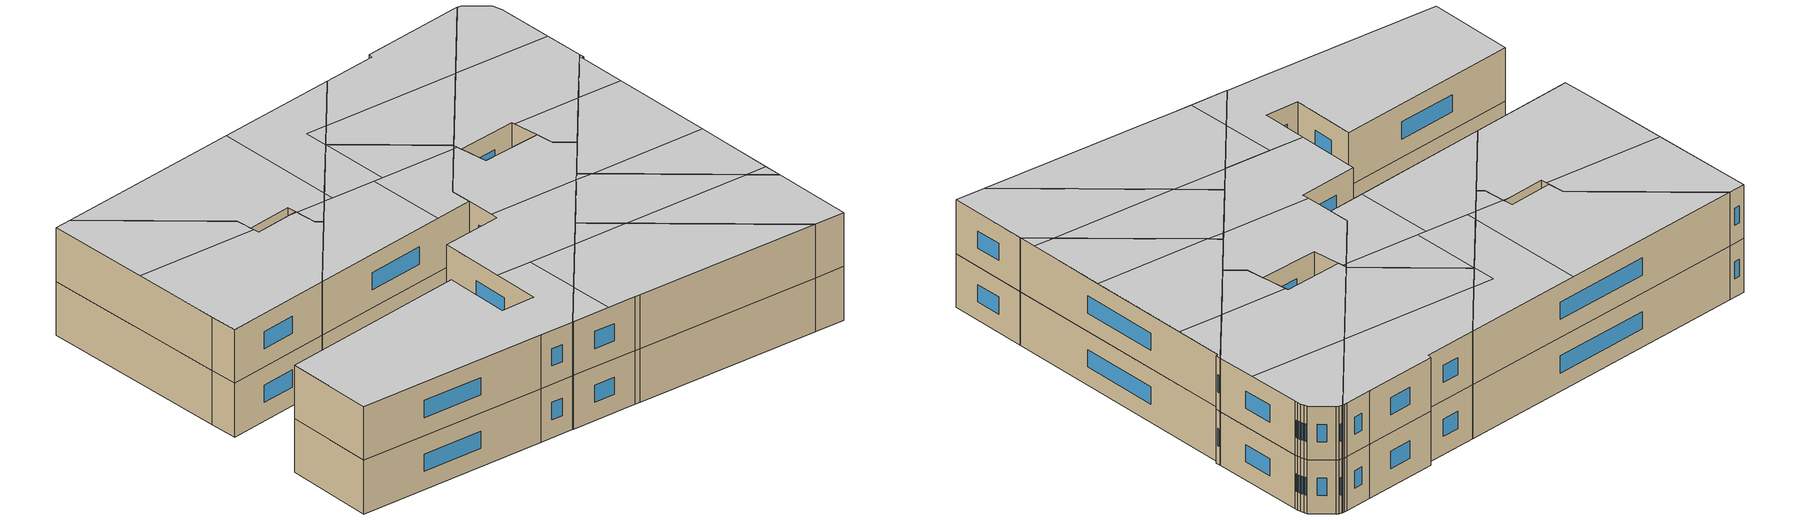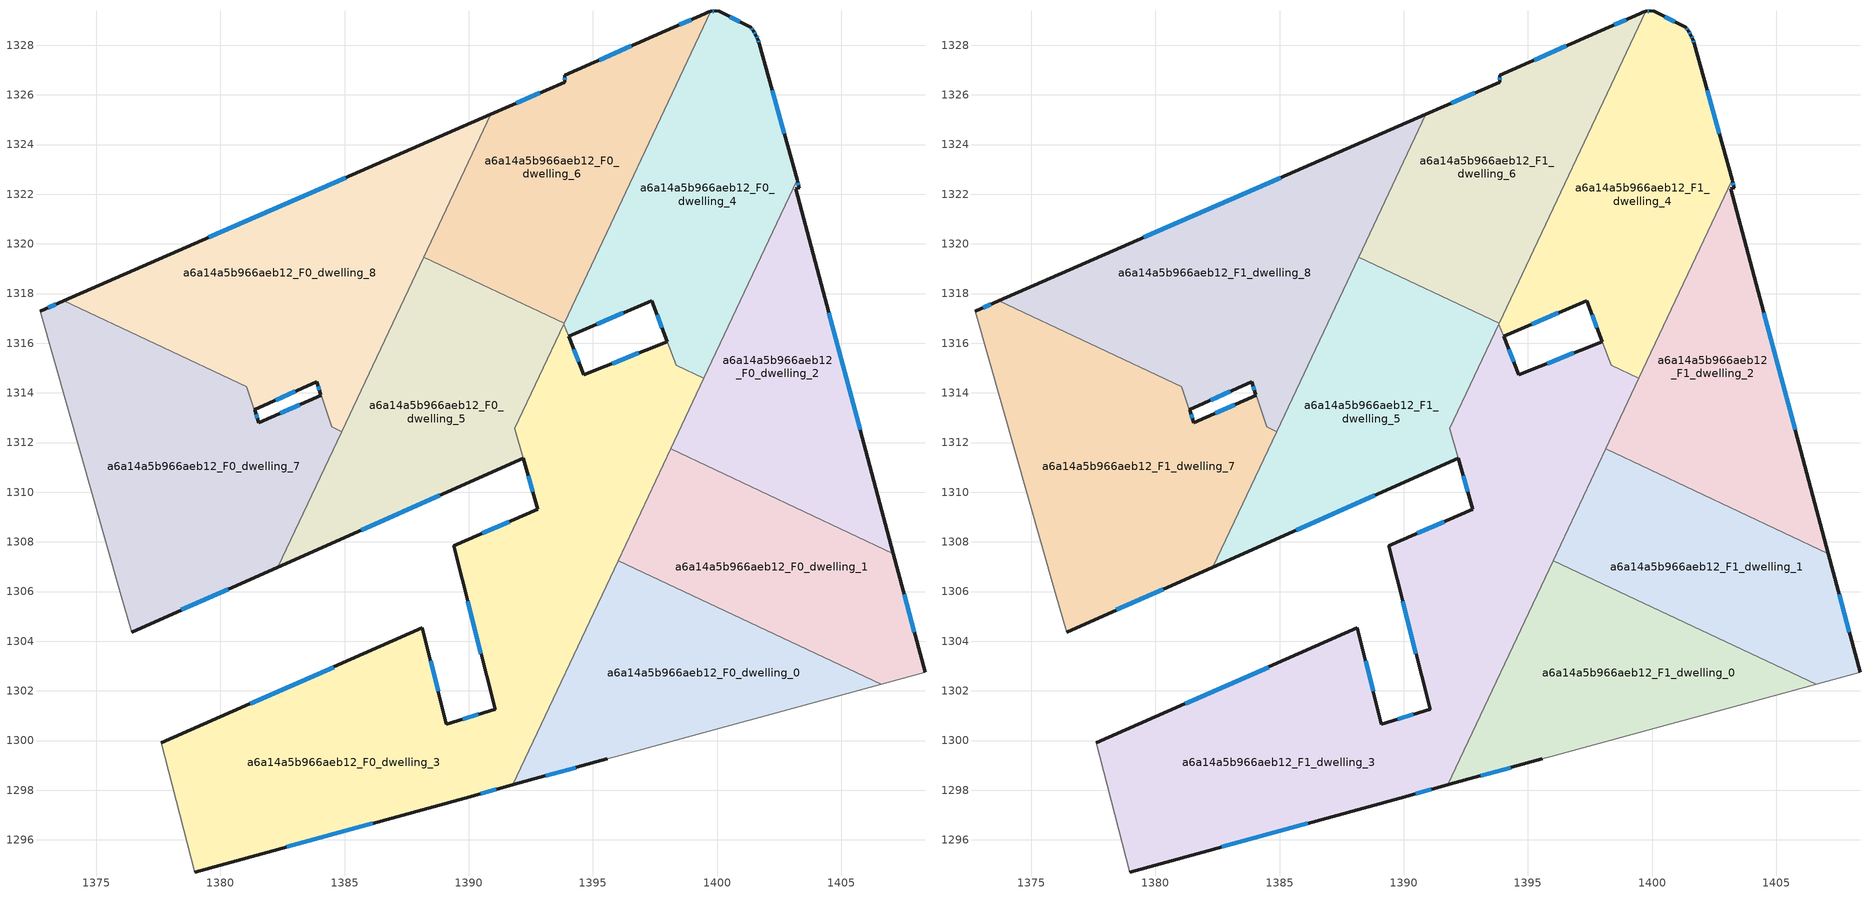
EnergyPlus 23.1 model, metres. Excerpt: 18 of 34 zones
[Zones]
a6a14a5b966aeb12_F0_dwelling_0
 floor ground (EU_floor_Construction): 1406.6,1302.26 1395.89,1299.35 1395.57,1299.26 1391.83,1298.24 1391.77,1298.22 1396.01,1307.24 z0
 wall outside (EU_wall_Construction): 1391.77,1298.22 1391.83,1298.24 1395.57,1299.26 z0:3
 wall to a6a14a5b966aeb12_F0_dwelling_1 (EU_wall_Construction): 1406.6,1302.26 1396.01,1307.24 z0:3
 wall adiabatic (EU_wall_Construction): 1395.57,1299.26 1395.89,1299.35 1406.6,1302.26 z0:3
 wall to a6a14a5b966aeb12_F0_dwelling_3 (EU_wall_Construction): 1396.01,1307.24 1391.77,1298.22 z0:3
 window (EU_Window_Construction): 1393.1,1298.59 1394.3,1298.92 z1.02:1.98
a6a14a5b966aeb12_F0_dwelling_1
 floor ground (EU_floor_Construction): 1407.09,1307.53 1408.37,1302.74 1406.6,1302.26 1396.01,1307.24 1398.12,1311.74 z0
 wall outside (EU_wall_Construction): 1408.37,1302.74 1407.09,1307.53 z0:3
 wall to a6a14a5b966aeb12_F0_dwelling_2 (EU_wall_Construction): 1407.09,1307.53 1398.12,1311.74 z0:3
 wall adiabatic (EU_wall_Construction): 1406.6,1302.26 1408.37,1302.74 z0:3
 wall to a6a14a5b966aeb12_F0_dwelling_3 (EU_wall_Construction): 1398.12,1311.74 1396.01,1307.24 z0:3
 window (EU_Window_Construction): 1407.94,1304.37 1407.53,1305.9 z1.02:1.98
a6a14a5b966aeb12_F0_dwelling_2
 floor ground (EU_floor_Construction): 1403.3,1322.26 1403.17,1322.22 1407.09,1307.53 1398.12,1311.74 1403.22,1322.58 z0
 wall outside (EU_wall_Construction): 1407.09,1307.53 1403.17,1322.22 1403.3,1322.26 1403.22,1322.58 z0:3
 wall to a6a14a5b966aeb12_F0_dwelling_4 (EU_wall_Construction): 1403.22,1322.58 1399.46,1314.59 z0:3
 wall to a6a14a5b966aeb12_F0_dwelling_3 (EU_wall_Construction): 1399.46,1314.59 1398.12,1311.74 z0:3
 window (EU_Window_Construction): 1403.27,1322.37 1403.25,1322.47 / 1405.76,1312.53 1404.5,1317.22 z1.02:1.98
a6a14a5b966aeb12_F0_dwelling_3
 floor ground (EU_floor_Construction): 1397.99,1316.06 1398.35,1315.11 1399.46,1314.59 1391.77,1298.22 1389.83,1297.68 1378.96,1294.71 1377.61,1299.91 1388.13,1304.53 1389.09,1300.66 1391.06,1301.26 1389.39,1307.85 1392.77,1309.32 1391.86,1312.57 1393.83,1316.77 1394.62,1314.72 z0
 wall outside (EU_wall_Construction): 1378.96,1294.71 1389.83,1297.68 1391.77,1298.22 / 1397.99,1316.06 1394.62,1314.72 1394.02,1316.28 / 1392.2,1311.36 1392.77,1309.32 1389.39,1307.85 1391.06,1301.26 1389.09,1300.66 1388.13,1304.53 1377.61,1299.91 z0:3
 wall to a6a14a5b966aeb12_F0_dwelling_4 (EU_wall_Construction): 1398.35,1315.11 1397.99,1316.06 / 1399.46,1314.59 1398.36,1315.11 / 1394.02,1316.29 1393.83,1316.77 z0:3
 wall adiabatic (EU_wall_Construction): 1377.61,1299.91 1378.96,1294.71 z0:3
 wall to a6a14a5b966aeb12_F0_dwelling_5 (EU_wall_Construction): 1393.83,1316.77 1391.86,1312.57 1392.2,1311.36 z0:3
 window (EU_Window_Construction): 1390.49,1297.87 1391.11,1298.04 / 1382.66,1295.72 1386.13,1296.67 / 1384.55,1302.96 1381.19,1301.48 / 1388.76,1301.98 1388.46,1303.22 / 1390.39,1301.06 1389.76,1300.87 / 1389.96,1305.61 1390.49,1303.51 / 1391.62,1308.82 1390.54,1308.35 / 1394.42,1315.26 1394.23,1315.75 / 1396.85,1315.61 1395.77,1315.18 / 1392.39,1310.67 1392.57,1310.01 z1.02:1.98
a6a14a5b966aeb12_F0_dwelling_4
 floor ground (EU_floor_Construction): 1401.56,1328.41 1401.64,1328.23 1401.7,1328.05 1403.22,1322.58 1399.46,1314.59 1398.36,1315.11 1397.37,1317.71 1394.02,1316.29 1393.83,1316.77 1399.75,1329.36 1399.76,1329.37 1399.93,1329.38 1400.08,1329.36 1401.35,1328.73 1401.46,1328.58 z0
 wall outside (EU_wall_Construction): 1394.02,1316.29 1397.37,1317.71 1397.99,1316.07 / 1403.22,1322.58 1401.7,1328.05 1401.64,1328.23 1401.56,1328.41 1401.46,1328.58 1401.35,1328.73 1400.08,1329.36 1399.93,1329.38 1399.76,1329.37 1399.75,1329.36 z0:3
 wall to a6a14a5b966aeb12_F0_dwelling_6 (EU_wall_Construction): 1399.75,1329.36 1393.85,1316.81 z0:3
 wall to a6a14a5b966aeb12_F0_dwelling_5 (EU_wall_Construction): 1393.85,1316.81 1393.83,1316.77 z0:3
 window (EU_Window_Construction): 1397.58,1317.15 1397.78,1316.63 / 1395.16,1316.77 1396.23,1317.23 / 1399.87,1329.38 1399.82,1329.37 / 1400.92,1328.95 1400.51,1329.15 / 1401.42,1328.63 1401.39,1328.68 / 1401.53,1328.47 1401.5,1328.52 / 1401.61,1328.29 1401.59,1328.35 / 1401.68,1328.12 1401.66,1328.17 / 1402.7,1324.44 1402.22,1326.19 z1.02:1.98
a6a14a5b966aeb12_F0_dwelling_5
 floor ground (EU_floor_Construction): 1393.85,1316.81 1391.85,1312.57 1392.19,1311.36 1382.32,1306.98 1388.19,1319.47 z0
 wall outside (EU_wall_Construction): 1382.32,1306.98 1392.19,1311.36 z0:3
 wall to a6a14a5b966aeb12_F0_dwelling_6 (EU_wall_Construction): 1393.85,1316.81 1388.19,1319.47 z0:3
 wall to a6a14a5b966aeb12_F0_dwelling_8 (EU_wall_Construction): 1388.19,1319.47 1384.88,1312.44 z0:3
 wall to a6a14a5b966aeb12_F0_dwelling_7 (EU_wall_Construction): 1384.88,1312.44 1382.32,1306.98 z0:3
 window (EU_Window_Construction): 1385.68,1308.47 1388.83,1309.87 z1.02:1.98
a6a14a5b966aeb12_F0_dwelling_6
 floor ground (EU_floor_Construction): 1399.75,1329.36 1393.85,1316.81 1388.19,1319.47 1390.89,1325.22 1393.86,1326.52 1393.86,1326.79 1397.94,1328.59 1399.49,1329.26 1399.63,1329.33 z0
 wall outside (EU_wall_Construction): 1399.75,1329.36 1399.63,1329.33 1399.49,1329.26 1397.94,1328.59 1393.86,1326.79 1393.86,1326.52 1390.89,1325.22 z0:3
 wall to a6a14a5b966aeb12_F0_dwelling_8 (EU_wall_Construction): 1390.89,1325.22 1388.19,1319.47 z0:3
 window (EU_Window_Construction): 1396.55,1327.98 1395.25,1327.41 / 1398.96,1329.03 1398.47,1328.82 / 1392.85,1326.08 1391.9,1325.66 / 1393.86,1326.7 1393.86,1326.61 z1.02:1.98
a6a14a5b966aeb12_F0_dwelling_7
 floor ground (EU_floor_Construction): 1384.05,1313.91 1384.48,1312.63 1384.88,1312.44 1382.32,1306.98 1376.43,1304.37 1375.96,1305.96 1372.73,1317.29 1373.68,1317.71 1381.06,1314.24 1381.55,1312.8 z0
 wall outside (EU_wall_Construction): 1376.43,1304.37 1382.32,1306.98 / 1373.68,1317.71 1372.73,1317.29 / 1384.05,1313.91 1381.55,1312.8 1381.37,1313.32 z0:3
 wall to a6a14a5b966aeb12_F0_dwelling_8 (EU_wall_Construction): 1381.37,1313.33 1381.06,1314.24 1373.68,1317.71 / 1384.88,1312.44 1384.48,1312.63 1384.05,1313.91 z0:3
 wall adiabatic (EU_wall_Construction): 1372.73,1317.29 1375.96,1305.96 1376.43,1304.37 z0:3
 window (EU_Window_Construction): 1378.43,1305.26 1380.31,1306.09 / 1373.36,1317.57 1373.06,1317.43 / 1381.49,1312.98 1381.43,1313.14 / 1383.2,1313.53 1382.4,1313.18 z1.02:1.98
a6a14a5b966aeb12_F0_dwelling_8
 floor ground (EU_floor_Construction): 1390.89,1325.22 1384.88,1312.44 1384.48,1312.63 1383.87,1314.45 1381.37,1313.33 1381.06,1314.24 1373.68,1317.71 z0
 wall outside (EU_wall_Construction): 1381.37,1313.33 1383.87,1314.45 1384.05,1313.92 / 1390.89,1325.22 1373.68,1317.71 z0:3
 window (EU_Window_Construction): 1383.93,1314.27 1383.99,1314.1 / 1382.22,1313.71 1383.02,1314.07 / 1385.04,1322.66 1379.54,1320.26 z1.02:1.98
a6a14a5b966aeb12_F1_dwelling_0
 floor to a6a14a5b966aeb12_F0_dwelling_0 (EU_floor_Construction): 1406.6,1302.26 1395.89,1299.35 1395.57,1299.26 1391.83,1298.24 1391.77,1298.22 1396.01,1307.24 z3
 wall outside (EU_wall_Construction): 1391.77,1298.22 1391.83,1298.24 1395.57,1299.26 z3:6
 wall to a6a14a5b966aeb12_F1_dwelling_1 (EU_wall_Construction): 1406.6,1302.26 1396.01,1307.24 z3:6
 wall adiabatic (EU_wall_Construction): 1395.57,1299.26 1395.89,1299.35 1406.6,1302.26 z3:6
 wall to a6a14a5b966aeb12_F1_dwelling_3 (EU_wall_Construction): 1396.01,1307.24 1391.77,1298.22 z3:6
 window (EU_Window_Construction): 1393.1,1298.59 1394.3,1298.92 z4.02:4.98
 ceiling to a6a14a5b966aeb12_F2_dwelling_1 (EU_floor_Construction): 1406.6,1302.26 1398.25,1306.19 1395.1,1305.32 1393.26,1301.39 1393.97,1298.82 1395.57,1299.26 1395.89,1299.35 z6
 ceiling to a6a14a5b966aeb12_F2_dwelling_0 (EU_floor_Construction): 1393.97,1298.82 1393.26,1301.39 1391.77,1298.22 1391.83,1298.24 z6
 ceiling to a6a14a5b966aeb12_F2_dwelling_2 (EU_floor_Construction): 1398.25,1306.19 1396.01,1307.24 1395.11,1305.32 z6
a6a14a5b966aeb12_F1_dwelling_1
 floor to a6a14a5b966aeb12_F0_dwelling_1 (EU_floor_Construction): 1407.09,1307.53 1408.37,1302.74 1406.6,1302.26 1396.01,1307.24 1398.12,1311.74 z3
 wall outside (EU_wall_Construction): 1408.37,1302.74 1407.09,1307.53 z3:6
 wall to a6a14a5b966aeb12_F1_dwelling_2 (EU_wall_Construction): 1407.09,1307.53 1398.12,1311.74 z3:6
 wall adiabatic (EU_wall_Construction): 1406.6,1302.26 1408.37,1302.74 z3:6
 wall to a6a14a5b966aeb12_F1_dwelling_3 (EU_wall_Construction): 1398.12,1311.74 1396.01,1307.24 z3:6
 window (EU_Window_Construction): 1407.94,1304.37 1407.53,1305.9 z4.02:4.98
 ceiling to a6a14a5b966aeb12_F2_dwelling_2 (EU_floor_Construction): 1405.62,1308.22 1398.81,1311.42 1397.85,1311.15 1396.01,1307.24 1398.25,1306.19 z6
 ceiling to a6a14a5b966aeb12_F2_dwelling_1 (EU_floor_Construction): 1408.37,1302.74 1407.09,1307.53 1405.62,1308.22 1398.25,1306.19 1406.6,1302.26 z6
 ceiling to a6a14a5b966aeb12_F2_dwelling_4 (EU_floor_Construction): 1398.81,1311.42 1398.12,1311.74 1397.85,1311.15 z6
a6a14a5b966aeb12_F1_dwelling_2
 floor to a6a14a5b966aeb12_F0_dwelling_2 (EU_floor_Construction): 1403.3,1322.26 1403.17,1322.22 1407.09,1307.53 1398.12,1311.74 1403.22,1322.58 z3
 wall outside (EU_wall_Construction): 1407.09,1307.53 1403.17,1322.22 1403.3,1322.26 1403.22,1322.58 z3:6
 wall to a6a14a5b966aeb12_F1_dwelling_4 (EU_wall_Construction): 1403.22,1322.58 1399.46,1314.59 z3:6
 wall to a6a14a5b966aeb12_F1_dwelling_3 (EU_wall_Construction): 1399.46,1314.59 1398.12,1311.74 z3:6
 window (EU_Window_Construction): 1403.27,1322.37 1403.25,1322.47 / 1405.76,1312.53 1404.5,1317.22 z4.02:4.98
 ceiling to a6a14a5b966aeb12_F2_dwelling_4 (EU_floor_Construction): 1405.56,1313.28 1403.94,1319.33 1401.36,1318.62 1398.12,1311.74 1398.81,1311.42 z6
 ceiling to a6a14a5b966aeb12_F2_dwelling_6 (EU_floor_Construction): 1403.94,1319.33 1403.17,1322.22 1403.3,1322.26 1403.22,1322.58 1401.36,1318.62 z6
 ceiling to a6a14a5b966aeb12_F2_dwelling_1 (EU_floor_Construction): 1407.09,1307.53 1406.82,1308.55 1405.62,1308.22 z6
 ceiling to a6a14a5b966aeb12_F2_dwelling_2 (EU_floor_Construction): 1406.82,1308.55 1405.56,1313.28 1398.81,1311.42 1405.62,1308.22 z6
a6a14a5b966aeb12_F1_dwelling_3
 floor to a6a14a5b966aeb12_F0_dwelling_3 (EU_floor_Construction): 1397.99,1316.06 1398.35,1315.11 1399.46,1314.59 1391.77,1298.22 1389.83,1297.68 1378.96,1294.71 1377.61,1299.91 1388.13,1304.53 1389.09,1300.66 1391.06,1301.26 1389.39,1307.85 1392.77,1309.32 1391.86,1312.57 1393.83,1316.77 1394.62,1314.72 z3
 wall outside (EU_wall_Construction): 1378.96,1294.71 1389.83,1297.68 1391.77,1298.22 / 1397.99,1316.06 1394.62,1314.72 1394.02,1316.28 / 1392.2,1311.36 1392.77,1309.32 1389.39,1307.85 1391.06,1301.26 1389.09,1300.66 1388.13,1304.53 1377.61,1299.91 z3:6
 wall to a6a14a5b966aeb12_F1_dwelling_4 (EU_wall_Construction): 1398.35,1315.11 1397.99,1316.06 / 1399.46,1314.59 1398.36,1315.11 / 1394.02,1316.29 1393.83,1316.77 z3:6
 wall adiabatic (EU_wall_Construction): 1377.61,1299.91 1378.96,1294.71 z3:6
 wall to a6a14a5b966aeb12_F1_dwelling_5 (EU_wall_Construction): 1393.83,1316.77 1391.86,1312.57 1392.2,1311.36 z3:6
 window (EU_Window_Construction): 1390.49,1297.87 1391.11,1298.04 / 1382.66,1295.72 1386.13,1296.67 / 1384.55,1302.96 1381.19,1301.48 / 1388.76,1301.98 1388.46,1303.22 / 1390.39,1301.06 1389.76,1300.87 / 1389.96,1305.61 1390.49,1303.51 / 1391.62,1308.82 1390.54,1308.35 / 1394.42,1315.26 1394.23,1315.75 / 1396.85,1315.61 1395.77,1315.18 / 1392.39,1310.67 1392.57,1310.01 z4.02:4.98
 ceiling to a6a14a5b966aeb12_F2_dwelling_0 (EU_floor_Construction): 1391.77,1298.22 1393.26,1301.39 1392.38,1304.57 1390.36,1304.01 1391.06,1301.26 1389.09,1300.66 1388.13,1304.53 1377.61,1299.91 1378.96,1294.71 1389.83,1297.68 z6
 ceiling to a6a14a5b966aeb12_F2_dwelling_1 (EU_floor_Construction): 1393.26,1301.39 1395.1,1305.32 1392.38,1304.57 z6
 ceiling to a6a14a5b966aeb12_F2_dwelling_2 (EU_floor_Construction): 1395.1,1305.32 1397.85,1311.15 1392.66,1309.72 1392.77,1309.32 1389.39,1307.85 1390.36,1304.01 z6
 ceiling to a6a14a5b966aeb12_F2_dwelling_4 (EU_floor_Construction): 1397.85,1311.15 1399.46,1314.59 1398.35,1315.11 1397.99,1316.06 1394.62,1314.72 1394.01,1316.31 1393.91,1316.56 1393.71,1316.51 1391.86,1312.57 1392.66,1309.72 z6
 ceiling to a6a14a5b966aeb12_F2_dwelling_6 (EU_floor_Construction): 1393.91,1316.56 1393.83,1316.77 1393.71,1316.51 z6
a6a14a5b966aeb12_F1_dwelling_4
 floor to a6a14a5b966aeb12_F0_dwelling_4 (EU_floor_Construction): 1401.56,1328.41 1401.64,1328.23 1401.7,1328.05 1403.22,1322.58 1399.46,1314.59 1398.35,1315.11 1397.37,1317.71 1394.02,1316.29 1393.83,1316.77 1399.75,1329.36 1399.76,1329.37 1399.93,1329.38 1400.08,1329.36 1401.35,1328.73 1401.46,1328.58 z3
 wall outside (EU_wall_Construction): 1394.02,1316.29 1397.37,1317.71 1397.99,1316.07 / 1403.22,1322.58 1401.7,1328.05 1401.64,1328.23 1401.56,1328.41 1401.46,1328.58 1401.35,1328.73 1400.08,1329.36 1399.93,1329.38 1399.76,1329.37 1399.75,1329.36 z3:6
 wall to a6a14a5b966aeb12_F1_dwelling_6 (EU_wall_Construction): 1399.75,1329.36 1393.85,1316.81 z3:6
 wall to a6a14a5b966aeb12_F1_dwelling_5 (EU_wall_Construction): 1393.85,1316.81 1393.83,1316.77 z3:6
 window (EU_Window_Construction): 1397.58,1317.15 1397.78,1316.63 / 1395.16,1316.77 1396.23,1317.23 / 1399.87,1329.38 1399.82,1329.37 / 1400.92,1328.95 1400.51,1329.15 / 1401.42,1328.63 1401.39,1328.68 / 1401.53,1328.47 1401.5,1328.52 / 1401.61,1328.29 1401.59,1328.35 / 1401.68,1328.12 1401.66,1328.17 / 1402.7,1324.44 1402.22,1326.19 z4.02:4.98
 ceiling to a6a14a5b966aeb12_F2_dwelling_6 (EU_floor_Construction): 1401.36,1318.62 1403.22,1322.58 1402.57,1324.91 1396.92,1323.35 1393.83,1316.77 1394.02,1316.29 1397.37,1317.71 1397.43,1317.54 z6
 ceiling to a6a14a5b966aeb12_F2_dwelling_7 (EU_floor_Construction): 1402.57,1324.91 1401.7,1328.05 1401.64,1328.23 1401.56,1328.41 1401.46,1328.58 1401.35,1328.73 1400.08,1329.36 1399.93,1329.38 1399.76,1329.37 1399.75,1329.36 1396.92,1323.35 z6
 ceiling to a6a14a5b966aeb12_F2_dwelling_4 (EU_floor_Construction): 1399.46,1314.59 1401.36,1318.62 1397.43,1317.54 1398.35,1315.11 z6
a6a14a5b966aeb12_F1_dwelling_5
 floor to a6a14a5b966aeb12_F0_dwelling_5 (EU_floor_Construction): 1393.85,1316.81 1391.85,1312.57 1392.19,1311.36 1382.32,1306.98 1388.19,1319.47 z3
 wall outside (EU_wall_Construction): 1382.32,1306.98 1392.19,1311.36 z3:6
 wall to a6a14a5b966aeb12_F1_dwelling_6 (EU_wall_Construction): 1393.85,1316.81 1388.19,1319.47 z3:6
 wall to a6a14a5b966aeb12_F1_dwelling_8 (EU_wall_Construction): 1388.19,1319.47 1384.88,1312.44 z3:6
 wall to a6a14a5b966aeb12_F1_dwelling_7 (EU_wall_Construction): 1384.88,1312.44 1382.32,1306.98 z3:6
 window (EU_Window_Construction): 1385.68,1308.47 1388.83,1309.87 z4.02:4.98
 ceiling to a6a14a5b966aeb12_F2_dwelling_7 (EU_floor_Construction): 1389.32,1315.3 1388.17,1319.44 1386.11,1315.04 1386.27,1314.46 z6
 ceiling to a6a14a5b966aeb12_F2_dwelling_3 (EU_floor_Construction): 1390.09,1310.43 1388.79,1315.15 1385.76,1314.32 1382.32,1306.98 z6
 ceiling to a6a14a5b966aeb12_F2_dwelling_5 (EU_floor_Construction): 1386.27,1314.46 1386.11,1315.04 1385.76,1314.32 z6
 ceiling to a6a14a5b966aeb12_F2_dwelling_6 (EU_floor_Construction): 1393.71,1316.51 1393.83,1316.77 1393.85,1316.81 1388.19,1319.47 1388.17,1319.44 1389.32,1315.3 z6
 ceiling to a6a14a5b966aeb12_F2_dwelling_4 (EU_floor_Construction): 1392.19,1311.36 1391.86,1312.57 1393.71,1316.51 1388.79,1315.15 1390.09,1310.43 z6
a6a14a5b966aeb12_F1_dwelling_6
 floor to a6a14a5b966aeb12_F0_dwelling_6 (EU_floor_Construction): 1399.75,1329.36 1393.85,1316.81 1388.19,1319.47 1390.89,1325.22 1393.86,1326.52 1393.86,1326.79 1397.94,1328.59 1399.49,1329.26 1399.63,1329.33 z3
 wall outside (EU_wall_Construction): 1399.75,1329.36 1399.63,1329.33 1399.49,1329.26 1397.94,1328.59 1393.86,1326.79 1393.86,1326.52 1390.89,1325.22 z3:6
 wall to a6a14a5b966aeb12_F1_dwelling_8 (EU_wall_Construction): 1390.89,1325.22 1388.19,1319.47 z3:6
 window (EU_Window_Construction): 1396.55,1327.98 1395.25,1327.41 / 1398.96,1329.03 1398.47,1328.82 / 1392.85,1326.08 1391.9,1325.66 / 1393.86,1326.7 1393.86,1326.61 z4.02:4.98
 ceiling to a6a14a5b966aeb12_F2_dwelling_7 (EU_floor_Construction): 1396.92,1323.35 1399.75,1329.36 1399.63,1329.33 1399.49,1329.26 1397.94,1328.59 1393.86,1326.79 1393.86,1326.52 1390.89,1325.22 1388.98,1321.16 z6
 ceiling to a6a14a5b966aeb12_F2_dwelling_6 (EU_floor_Construction): 1393.85,1316.81 1396.92,1323.35 1388.98,1321.16 1388.19,1319.47 z6
a6a14a5b966aeb12_F1_dwelling_7
 floor to a6a14a5b966aeb12_F0_dwelling_7 (EU_floor_Construction): 1384.05,1313.91 1384.48,1312.63 1384.88,1312.44 1382.32,1306.98 1376.43,1304.37 1375.96,1305.96 1372.73,1317.29 1373.68,1317.71 1381.06,1314.24 1381.55,1312.8 z3
 wall outside (EU_wall_Construction): 1376.43,1304.37 1382.32,1306.98 / 1373.68,1317.71 1372.73,1317.29 / 1384.05,1313.91 1381.55,1312.8 1381.37,1313.32 z3:6
 wall to a6a14a5b966aeb12_F1_dwelling_8 (EU_wall_Construction): 1381.37,1313.33 1381.06,1314.24 1373.68,1317.71 / 1384.88,1312.44 1384.48,1312.63 1384.05,1313.91 z3:6
 wall adiabatic (EU_wall_Construction): 1372.73,1317.29 1375.96,1305.96 1376.43,1304.37 z3:6
 window (EU_Window_Construction): 1378.43,1305.26 1380.31,1306.09 / 1373.36,1317.57 1373.06,1317.43 / 1381.49,1312.98 1381.43,1313.14 / 1383.2,1313.53 1382.4,1313.18 z4.02:4.98
 ceiling to a6a14a5b966aeb12_F2_dwelling_3 (EU_floor_Construction): 1382.32,1306.98 1384.88,1312.44 1384.48,1312.63 1384.07,1313.85 1383.64,1313.73 1381.55,1312.8 1381.44,1313.12 1374.47,1311.2 1375.96,1305.96 1376.43,1304.37 z6
 ceiling to a6a14a5b966aeb12_F2_dwelling_5 (EU_floor_Construction): 1384.07,1313.85 1384.05,1313.91 1383.64,1313.73 z6; 1381.44,1313.12 1381.06,1314.24 1373.68,1317.71 1372.73,1317.29 1374.47,1311.2 z6
a6a14a5b966aeb12_F1_dwelling_8
 floor to a6a14a5b966aeb12_F0_dwelling_8 (EU_floor_Construction): 1390.89,1325.22 1384.88,1312.44 1384.48,1312.63 1383.87,1314.45 1381.37,1313.33 1381.06,1314.24 1373.68,1317.71 z3
 wall outside (EU_wall_Construction): 1381.37,1313.33 1383.87,1314.45 1384.05,1313.92 / 1390.89,1325.22 1373.68,1317.71 z3:6
 window (EU_Window_Construction): 1383.93,1314.27 1383.99,1314.1 / 1382.22,1313.71 1383.02,1314.07 / 1385.04,1322.66 1379.54,1320.26 z4.02:4.98
 ceiling to a6a14a5b966aeb12_F2_dwelling_5 (EU_floor_Construction): 1385.76,1314.32 1386.11,1315.04 1384.11,1322.26 1373.68,1317.71 1381.06,1314.24 1381.37,1313.33 1383.87,1314.45 1384.07,1313.85 z6
 ceiling to a6a14a5b966aeb12_F2_dwelling_6 (EU_floor_Construction): 1388.17,1319.44 1388.98,1321.16 1387.79,1320.83 z6
 ceiling to a6a14a5b966aeb12_F2_dwelling_3 (EU_floor_Construction): 1384.88,1312.44 1385.76,1314.32 1384.07,1313.85 1384.48,1312.63 z6
 ceiling to a6a14a5b966aeb12_F2_dwelling_7 (EU_floor_Construction): 1386.11,1315.04 1388.17,1319.44 1387.79,1320.83 1388.98,1321.16 1390.89,1325.22 1384.11,1322.26 z6
[Building]
EU S2 Campaign: North Axis=0; Terrain=City; Solar Distribution=FullExterior
[Site:Location]
Vienna: Latitude=48; Longitude=16.5; Time Zone=1; Elevation=183
[SizingPeriod:WeatherFileDays]
AnnualSizingPeriod: Begin Month=1; Begin Day of Month=1; End Month=12; End Day of Month=31; Day of Week for Start Day=Monday; Use Weather File Daylight Saving Period=No; Use Weather File Rain and Snow Indicators=No
[MATERIAL]
EU_InternalMass_Material: Roughness=MediumRough; Thickness=0.1; Conductivity=1; Density=1800; Specific Heat=900; Thermal Absorptance=0.9; Solar Absorptance=0.7; Visible Absorptance=0.7
[MATERIAL:NOMASS] Roughness=MediumRough; Thermal Absorptance=0.9; Solar Absorptance=0.7; Visible Absorptance=0.7
Name | Thermal Resistance
EU_wall_NoMass | 0.942466
EU_floor_NoMass | 0.66527
[WINDOWMATERIAL:SIMPLEGLAZINGSYSTEM]
EU_Window_SimpleGlazing: UFactor=2.03367; Solar Heat Gain Coefficient=0.65; Visible Transmittance=0.65
[CONSTRUCTION]
EU_wall_Construction: EU_wall_NoMass
EU_floor_Construction: EU_floor_NoMass
EU_Window_Construction: EU_Window_SimpleGlazing
EU_InternalMass_Construction: EU_InternalMass_Material
[ZONE] Type=1; Multiplier=1; Ceiling Height=autocalculate; Floor Area=autocalculate; Part of Total Floor Area=Yes
Name | Volume
a6a14a5b966aeb12_F0_dwelling_0; a6a14a5b966aeb12_F1_dwelling_0 | 174.872
a6a14a5b966aeb12_F0_dwelling_1; a6a14a5b966aeb12_F1_dwelling_1 | 174.866
a6a14a5b966aeb12_F0_dwelling_2; a6a14a5b966aeb12_F1_dwelling_2 | 174.873
a6a14a5b966aeb12_F0_dwelling_3 | 462.724
a6a14a5b966aeb12_F1_dwelling_3 | 462.735
a6a14a5b966aeb12_F0_dwelling_4 | 207.103
a6a14a5b966aeb12_F1_dwelling_4 | 207.119
a6a14a5b966aeb12_F0_dwelling_5; a6a14a5b966aeb12_F1_dwelling_5 | 193.557
a6a14a5b966aeb12_F0_dwelling_6; a6a14a5b966aeb12_F1_dwelling_6 | 191.22
a6a14a5b966aeb12_F0_dwelling_7 | 260.837
a6a14a5b966aeb12_F1_dwelling_7 | 260.85
a6a14a5b966aeb12_F0_dwelling_8 | 258.262
a6a14a5b966aeb12_F1_dwelling_8 | 258.275
[INTERNALMASS] Construction=EU_InternalMass_Construction
Name | Zone or ZoneList | Surface Area
a6a14a5b966aeb12_F0_dwelling_0_EU_InternalMass | a6a14a5b966aeb12_F0_dwelling_0 | 58.2912
a6a14a5b966aeb12_F0_dwelling_1_EU_InternalMass | a6a14a5b966aeb12_F0_dwelling_1 | 58.2886
a6a14a5b966aeb12_F0_dwelling_2_EU_InternalMass | a6a14a5b966aeb12_F0_dwelling_2 | 58.296
a6a14a5b966aeb12_F0_dwelling_3_EU_InternalMass | a6a14a5b966aeb12_F0_dwelling_3 | 154.25
a6a14a5b966aeb12_F0_dwelling_4_EU_InternalMass | a6a14a5b966aeb12_F0_dwelling_4 | 69.0417
a6a14a5b966aeb12_F0_dwelling_5_EU_InternalMass | a6a14a5b966aeb12_F0_dwelling_5 | 64.5182
a6a14a5b966aeb12_F0_dwelling_6_EU_InternalMass | a6a14a5b966aeb12_F0_dwelling_6 | 63.7402
a6a14a5b966aeb12_F0_dwelling_7_EU_InternalMass | a6a14a5b966aeb12_F0_dwelling_7 | 86.9496
a6a14a5b966aeb12_F0_dwelling_8_EU_InternalMass | a6a14a5b966aeb12_F0_dwelling_8 | 86.0909
a6a14a5b966aeb12_F1_dwelling_0_EU_InternalMass | a6a14a5b966aeb12_F1_dwelling_0 | 58.2912
a6a14a5b966aeb12_F1_dwelling_1_EU_InternalMass | a6a14a5b966aeb12_F1_dwelling_1 | 58.2886
a6a14a5b966aeb12_F1_dwelling_2_EU_InternalMass | a6a14a5b966aeb12_F1_dwelling_2 | 58.296
a6a14a5b966aeb12_F1_dwelling_3_EU_InternalMass | a6a14a5b966aeb12_F1_dwelling_3 | 154.25
a6a14a5b966aeb12_F1_dwelling_4_EU_InternalMass | a6a14a5b966aeb12_F1_dwelling_4 | 69.0417
a6a14a5b966aeb12_F1_dwelling_5_EU_InternalMass | a6a14a5b966aeb12_F1_dwelling_5 | 64.5182
a6a14a5b966aeb12_F1_dwelling_6_EU_InternalMass | a6a14a5b966aeb12_F1_dwelling_6 | 63.7402
a6a14a5b966aeb12_F1_dwelling_7_EU_InternalMass | a6a14a5b966aeb12_F1_dwelling_7 | 86.9496
a6a14a5b966aeb12_F1_dwelling_8_EU_InternalMass | a6a14a5b966aeb12_F1_dwelling_8 | 86.0909
[OTHEREQUIPMENT] Fuel Type=Electricity; Design Level Calculation Method=Watts/Area; Power per Zone Floor Area=1; Fraction Latent=0; Fraction Radiant=0; Fraction Lost=0; Carbon Dioxide Generation Rate=0; EndUse Subcategory=EU_Step8_InternalGains
Name | Zone or ZoneList or Space or SpaceList | Schedule
EU_Step8_InternalGain_a6a14a5b966aeb12_F0_dwelling_0_f000 | a6a14a5b966aeb12_F0_dwelling_0 | EU_Step8_GainSchedule_a6a14a5b966aeb12_F0_dwelling_0_f000
EU_Step8_InternalGain_a6a14a5b966aeb12_F0_dwelling_1_f000 | a6a14a5b966aeb12_F0_dwelling_1 | EU_Step8_GainSchedule_a6a14a5b966aeb12_F0_dwelling_1_f000
EU_Step8_InternalGain_a6a14a5b966aeb12_F0_dwelling_2_f000 | a6a14a5b966aeb12_F0_dwelling_2 | EU_Step8_GainSchedule_a6a14a5b966aeb12_F0_dwelling_2_f000
EU_Step8_InternalGain_a6a14a5b966aeb12_F0_dwelling_3_f000 | a6a14a5b966aeb12_F0_dwelling_3 | EU_Step8_GainSchedule_a6a14a5b966aeb12_F0_dwelling_3_f000
EU_Step8_InternalGain_a6a14a5b966aeb12_F0_dwelling_4_f000 | a6a14a5b966aeb12_F0_dwelling_4 | EU_Step8_GainSchedule_a6a14a5b966aeb12_F0_dwelling_4_f000
EU_Step8_InternalGain_a6a14a5b966aeb12_F0_dwelling_5_f000 | a6a14a5b966aeb12_F0_dwelling_5 | EU_Step8_GainSchedule_a6a14a5b966aeb12_F0_dwelling_5_f000
EU_Step8_InternalGain_a6a14a5b966aeb12_F0_dwelling_6_f000 | a6a14a5b966aeb12_F0_dwelling_6 | EU_Step8_GainSchedule_a6a14a5b966aeb12_F0_dwelling_6_f000
EU_Step8_InternalGain_a6a14a5b966aeb12_F0_dwelling_7_f000 | a6a14a5b966aeb12_F0_dwelling_7 | EU_Step8_GainSchedule_a6a14a5b966aeb12_F0_dwelling_7_f000
EU_Step8_InternalGain_a6a14a5b966aeb12_F0_dwelling_8_f000 | a6a14a5b966aeb12_F0_dwelling_8 | EU_Step8_GainSchedule_a6a14a5b966aeb12_F0_dwelling_8_f000
EU_Step8_InternalGain_a6a14a5b966aeb12_F1_dwelling_0_f000 | a6a14a5b966aeb12_F1_dwelling_0 | EU_Step8_GainSchedule_a6a14a5b966aeb12_F1_dwelling_0_f000
EU_Step8_InternalGain_a6a14a5b966aeb12_F1_dwelling_1_f000 | a6a14a5b966aeb12_F1_dwelling_1 | EU_Step8_GainSchedule_a6a14a5b966aeb12_F1_dwelling_1_f000
EU_Step8_InternalGain_a6a14a5b966aeb12_F1_dwelling_2_f000 | a6a14a5b966aeb12_F1_dwelling_2 | EU_Step8_GainSchedule_a6a14a5b966aeb12_F1_dwelling_2_f000
EU_Step8_InternalGain_a6a14a5b966aeb12_F1_dwelling_3_f000 | a6a14a5b966aeb12_F1_dwelling_3 | EU_Step8_GainSchedule_a6a14a5b966aeb12_F1_dwelling_3_f000
EU_Step8_InternalGain_a6a14a5b966aeb12_F1_dwelling_4_f000 | a6a14a5b966aeb12_F1_dwelling_4 | EU_Step8_GainSchedule_a6a14a5b966aeb12_F1_dwelling_4_f000
EU_Step8_InternalGain_a6a14a5b966aeb12_F1_dwelling_5_f000 | a6a14a5b966aeb12_F1_dwelling_5 | EU_Step8_GainSchedule_a6a14a5b966aeb12_F1_dwelling_5_f000
EU_Step8_InternalGain_a6a14a5b966aeb12_F1_dwelling_6_f000 | a6a14a5b966aeb12_F1_dwelling_6 | EU_Step8_GainSchedule_a6a14a5b966aeb12_F1_dwelling_6_f000
EU_Step8_InternalGain_a6a14a5b966aeb12_F1_dwelling_7_f000 | a6a14a5b966aeb12_F1_dwelling_7 | EU_Step8_GainSchedule_a6a14a5b966aeb12_F1_dwelling_7_f000
EU_Step8_InternalGain_a6a14a5b966aeb12_F1_dwelling_8_f000 | a6a14a5b966aeb12_F1_dwelling_8 | EU_Step8_GainSchedule_a6a14a5b966aeb12_F1_dwelling_8_f000
[ZONEVENTILATION:DESIGNFLOWRATE] Schedule=EU_AlwaysOn; Design Flow Rate Calculation Method=AirChanges/Hour; Air Changes per Hour=0.530523; Ventilation Type=Natural; Fan Pressure Rise=0; Fan Total Efficiency=1; Constant Term Coefficient=1; Temperature Term Coefficient=0; Velocity Term Coefficient=0; Velocity Squared Term Coefficient=0; Minimum Indoor Temperature=-100; Maximum Indoor Temperature=100; Delta Temperature=-100; Minimum Outdoor Temperature=-100; Maximum Outdoor Temperature=100; Maximum Wind Speed=40
Name | Zone or ZoneList or Space or SpaceList
EU_ConstantAir_a6a14a5b966aeb12_F0_dwelling_0 | a6a14a5b966aeb12_F0_dwelling_0
EU_ConstantAir_a6a14a5b966aeb12_F0_dwelling_1 | a6a14a5b966aeb12_F0_dwelling_1
EU_ConstantAir_a6a14a5b966aeb12_F0_dwelling_2 | a6a14a5b966aeb12_F0_dwelling_2
EU_ConstantAir_a6a14a5b966aeb12_F0_dwelling_3 | a6a14a5b966aeb12_F0_dwelling_3
EU_ConstantAir_a6a14a5b966aeb12_F0_dwelling_4 | a6a14a5b966aeb12_F0_dwelling_4
EU_ConstantAir_a6a14a5b966aeb12_F0_dwelling_5 | a6a14a5b966aeb12_F0_dwelling_5
EU_ConstantAir_a6a14a5b966aeb12_F0_dwelling_6 | a6a14a5b966aeb12_F0_dwelling_6
EU_ConstantAir_a6a14a5b966aeb12_F0_dwelling_7 | a6a14a5b966aeb12_F0_dwelling_7
EU_ConstantAir_a6a14a5b966aeb12_F0_dwelling_8 | a6a14a5b966aeb12_F0_dwelling_8
EU_ConstantAir_a6a14a5b966aeb12_F1_dwelling_0 | a6a14a5b966aeb12_F1_dwelling_0
EU_ConstantAir_a6a14a5b966aeb12_F1_dwelling_1 | a6a14a5b966aeb12_F1_dwelling_1
EU_ConstantAir_a6a14a5b966aeb12_F1_dwelling_2 | a6a14a5b966aeb12_F1_dwelling_2
EU_ConstantAir_a6a14a5b966aeb12_F1_dwelling_3 | a6a14a5b966aeb12_F1_dwelling_3
EU_ConstantAir_a6a14a5b966aeb12_F1_dwelling_4 | a6a14a5b966aeb12_F1_dwelling_4
EU_ConstantAir_a6a14a5b966aeb12_F1_dwelling_5 | a6a14a5b966aeb12_F1_dwelling_5
EU_ConstantAir_a6a14a5b966aeb12_F1_dwelling_6 | a6a14a5b966aeb12_F1_dwelling_6
EU_ConstantAir_a6a14a5b966aeb12_F1_dwelling_7 | a6a14a5b966aeb12_F1_dwelling_7
EU_ConstantAir_a6a14a5b966aeb12_F1_dwelling_8 | a6a14a5b966aeb12_F1_dwelling_8
[HVACTEMPLATE:THERMOSTAT] Constant Heating Setpoint=20; Constant Cooling Setpoint=50
EU_HeatOnly_a6a14a5b966aeb12_F0_dwelling_0; EU_HeatOnly_a6a14a5b966aeb12_F0_dwelling_1; EU_HeatOnly_a6a14a5b966aeb12_F0_dwelling_2; EU_HeatOnly_a6a14a5b966aeb12_F0_dwelling_3; EU_HeatOnly_a6a14a5b966aeb12_F0_dwelling_4; EU_HeatOnly_a6a14a5b966aeb12_F0_dwelling_5; EU_HeatOnly_a6a14a5b966aeb12_F0_dwelling_6; EU_HeatOnly_a6a14a5b966aeb12_F0_dwelling_7; EU_HeatOnly_a6a14a5b966aeb12_F0_dwelling_8; EU_HeatOnly_a6a14a5b966aeb12_F1_dwelling_0; EU_HeatOnly_a6a14a5b966aeb12_F1_dwelling_1; EU_HeatOnly_a6a14a5b966aeb12_F1_dwelling_2; EU_HeatOnly_a6a14a5b966aeb12_F1_dwelling_3; EU_HeatOnly_a6a14a5b966aeb12_F1_dwelling_4; EU_HeatOnly_a6a14a5b966aeb12_F1_dwelling_5; EU_HeatOnly_a6a14a5b966aeb12_F1_dwelling_6; EU_HeatOnly_a6a14a5b966aeb12_F1_dwelling_7; EU_HeatOnly_a6a14a5b966aeb12_F1_dwelling_8; EU_HeatOnly_a6a14a5b966aeb12_F2_dwelling_0; EU_HeatOnly_a6a14a5b966aeb12_F2_dwelling_1; EU_HeatOnly_a6a14a5b966aeb12_F2_dwelling_2; EU_HeatOnly_a6a14a5b966aeb12_F2_dwelling_3; EU_HeatOnly_a6a14a5b966aeb12_F2_dwelling_4; EU_HeatOnly_a6a14a5b966aeb12_F2_dwelling_5; EU_HeatOnly_a6a14a5b966aeb12_F2_dwelling_6; EU_HeatOnly_a6a14a5b966aeb12_F2_dwelling_7; EU_HeatOnly_a6a14a5b966aeb12_F3_dwelling_0; EU_HeatOnly_a6a14a5b966aeb12_F3_dwelling_1; EU_HeatOnly_a6a14a5b966aeb12_F3_dwelling_2; EU_HeatOnly_a6a14a5b966aeb12_F3_dwelling_3; EU_HeatOnly_a6a14a5b966aeb12_F3_dwelling_4; EU_HeatOnly_a6a14a5b966aeb12_F3_dwelling_5; EU_HeatOnly_a6a14a5b966aeb12_F3_dwelling_6; EU_HeatOnly_a6a14a5b966aeb12_F3_dwelling_7
[HVACTEMPLATE:ZONE:IDEALLOADSAIRSYSTEM] System Availability Schedule=EU_AlwaysOn; Maximum Heating Supply Air Temperature=50; Minimum Cooling Supply Air Temperature=13; Maximum Heating Supply Air Humidity Ratio=0.0156; Minimum Cooling Supply Air Humidity Ratio=0.0077; Heating Limit=NoLimit; Cooling Limit=NoLimit; Heating Availability Schedule=EU_AlwaysOn; Cooling Availability Schedule=EU_CoolingOff; Dehumidification Control Type=ConstantSensibleHeatRatio; Cooling Sensible Heat Ratio=0.7; Dehumidification Setpoint=60; Humidification Control Type=None; Humidification Setpoint=30; Outdoor Air Method=None; Outdoor Air Flow Rate per Person=0.00944; Outdoor Air Flow Rate per Zone Floor Area=0; Outdoor Air Flow Rate per Zone=0; Demand Controlled Ventilation Type=None; Outdoor Air Economizer Type=NoEconomizer; Heat Recovery Type=None; Sensible Heat Recovery Effectiveness=0.7; Latent Heat Recovery Effectiveness=0.65
Name | Template Thermostat
a6a14a5b966aeb12_F0_dwelling_0 | EU_HeatOnly_a6a14a5b966aeb12_F0_dwelling_0
a6a14a5b966aeb12_F0_dwelling_1 | EU_HeatOnly_a6a14a5b966aeb12_F0_dwelling_1
a6a14a5b966aeb12_F0_dwelling_2 | EU_HeatOnly_a6a14a5b966aeb12_F0_dwelling_2
a6a14a5b966aeb12_F0_dwelling_3 | EU_HeatOnly_a6a14a5b966aeb12_F0_dwelling_3
a6a14a5b966aeb12_F0_dwelling_4 | EU_HeatOnly_a6a14a5b966aeb12_F0_dwelling_4
a6a14a5b966aeb12_F0_dwelling_5 | EU_HeatOnly_a6a14a5b966aeb12_F0_dwelling_5
a6a14a5b966aeb12_F0_dwelling_6 | EU_HeatOnly_a6a14a5b966aeb12_F0_dwelling_6
a6a14a5b966aeb12_F0_dwelling_7 | EU_HeatOnly_a6a14a5b966aeb12_F0_dwelling_7
a6a14a5b966aeb12_F0_dwelling_8 | EU_HeatOnly_a6a14a5b966aeb12_F0_dwelling_8
a6a14a5b966aeb12_F1_dwelling_0 | EU_HeatOnly_a6a14a5b966aeb12_F1_dwelling_0
a6a14a5b966aeb12_F1_dwelling_1 | EU_HeatOnly_a6a14a5b966aeb12_F1_dwelling_1
a6a14a5b966aeb12_F1_dwelling_2 | EU_HeatOnly_a6a14a5b966aeb12_F1_dwelling_2
a6a14a5b966aeb12_F1_dwelling_3 | EU_HeatOnly_a6a14a5b966aeb12_F1_dwelling_3
a6a14a5b966aeb12_F1_dwelling_4 | EU_HeatOnly_a6a14a5b966aeb12_F1_dwelling_4
a6a14a5b966aeb12_F1_dwelling_5 | EU_HeatOnly_a6a14a5b966aeb12_F1_dwelling_5
a6a14a5b966aeb12_F1_dwelling_6 | EU_HeatOnly_a6a14a5b966aeb12_F1_dwelling_6
a6a14a5b966aeb12_F1_dwelling_7 | EU_HeatOnly_a6a14a5b966aeb12_F1_dwelling_7
a6a14a5b966aeb12_F1_dwelling_8 | EU_HeatOnly_a6a14a5b966aeb12_F1_dwelling_8
[SIZING:ZONE] Zone Cooling Design Supply Air Temperature Input Method=SupplyAirTemperature; Zone Cooling Design Supply Air Temperature=13; Zone Heating Design Supply Air Temperature Input Method=SupplyAirTemperature; Zone Heating Design Supply Air Temperature=50; Zone Cooling Design Supply Air Humidity Ratio=0.008; Zone Heating Design Supply Air Humidity Ratio=0.008; Cooling Design Air Flow Method=DesignDay; Cooling Design Air Flow Rate=0; Cooling Minimum Air Flow per Zone Floor Area=0.000762; Cooling Minimum Air Flow=0; Cooling Minimum Air Flow Fraction=0.2; Heating Design Air Flow Method=DesignDay; Heating Design Air Flow Rate=0; Heating Maximum Air Flow per Zone Floor Area=0.002032; Heating Maximum Air Flow=0.141576; Heating Maximum Air Flow Fraction=0.3; Account for Dedicated Outdoor Air System=No; Dedicated Outdoor Air System Control Strategy=NeutralSupplyAir; Dedicated Outdoor Air Low Setpoint Temperature for Design=autosize; Dedicated Outdoor Air High Setpoint Temperature for Design=autosize; Zone Load Sizing Method=Sensible Load Only No Latent Load; Zone Latent Cooling Design Supply Air Humidity Ratio Input Method=HumidityRatioDifference; Zone Cooling Design Supply Air Humidity Ratio Difference=0.005; Zone Latent Heating Design Supply Air Humidity Ratio Input Method=HumidityRatioDifference; Zone Humidification Design Supply Air Humidity Ratio Difference=0.005
a6a14a5b966aeb12_F0_dwelling_0; a6a14a5b966aeb12_F0_dwelling_1; a6a14a5b966aeb12_F0_dwelling_2; a6a14a5b966aeb12_F0_dwelling_3; a6a14a5b966aeb12_F0_dwelling_4; a6a14a5b966aeb12_F0_dwelling_5; a6a14a5b966aeb12_F0_dwelling_6; a6a14a5b966aeb12_F0_dwelling_7; a6a14a5b966aeb12_F0_dwelling_8; a6a14a5b966aeb12_F1_dwelling_0; a6a14a5b966aeb12_F1_dwelling_1; a6a14a5b966aeb12_F1_dwelling_2; a6a14a5b966aeb12_F1_dwelling_3; a6a14a5b966aeb12_F1_dwelling_4; a6a14a5b966aeb12_F1_dwelling_5; a6a14a5b966aeb12_F1_dwelling_6; a6a14a5b966aeb12_F1_dwelling_7; a6a14a5b966aeb12_F1_dwelling_8
[SCHEDULE:CONSTANT]
Name | Hourly Value
EU_AlwaysOn | 1
EU_CoolingOff | 0
[SCHEDULE:FILE] Column Number=1; Rows to Skip at Top=0; Number of Hours of Data=8760; Column Separator=Comma; Interpolate to Timestep=No; Minutes per Item=60; Adjust Schedule for Daylight Savings=Yes
Name | File
EU_Step8_GainSchedule_a6a14a5b966aeb12_F0_dwelling_0_f000 | ../../schedules/a6a14a5b966aeb12/a6a14a5b966aeb12_F0_dwelling_0_f000_gain.csv
EU_Step8_GainSchedule_a6a14a5b966aeb12_F0_dwelling_1_f000 | ../../schedules/a6a14a5b966aeb12/a6a14a5b966aeb12_F0_dwelling_1_f000_gain.csv
EU_Step8_GainSchedule_a6a14a5b966aeb12_F0_dwelling_2_f000 | ../../schedules/a6a14a5b966aeb12/a6a14a5b966aeb12_F0_dwelling_2_f000_gain.csv
EU_Step8_GainSchedule_a6a14a5b966aeb12_F0_dwelling_3_f000 | ../../schedules/a6a14a5b966aeb12/a6a14a5b966aeb12_F0_dwelling_3_f000_gain.csv
EU_Step8_GainSchedule_a6a14a5b966aeb12_F0_dwelling_4_f000 | ../../schedules/a6a14a5b966aeb12/a6a14a5b966aeb12_F0_dwelling_4_f000_gain.csv
EU_Step8_GainSchedule_a6a14a5b966aeb12_F0_dwelling_5_f000 | ../../schedules/a6a14a5b966aeb12/a6a14a5b966aeb12_F0_dwelling_5_f000_gain.csv
EU_Step8_GainSchedule_a6a14a5b966aeb12_F0_dwelling_6_f000 | ../../schedules/a6a14a5b966aeb12/a6a14a5b966aeb12_F0_dwelling_6_f000_gain.csv
EU_Step8_GainSchedule_a6a14a5b966aeb12_F0_dwelling_7_f000 | ../../schedules/a6a14a5b966aeb12/a6a14a5b966aeb12_F0_dwelling_7_f000_gain.csv
EU_Step8_GainSchedule_a6a14a5b966aeb12_F0_dwelling_8_f000 | ../../schedules/a6a14a5b966aeb12/a6a14a5b966aeb12_F0_dwelling_8_f000_gain.csv
EU_Step8_GainSchedule_a6a14a5b966aeb12_F1_dwelling_0_f000 | ../../schedules/a6a14a5b966aeb12/a6a14a5b966aeb12_F1_dwelling_0_f000_gain.csv
EU_Step8_GainSchedule_a6a14a5b966aeb12_F1_dwelling_1_f000 | ../../schedules/a6a14a5b966aeb12/a6a14a5b966aeb12_F1_dwelling_1_f000_gain.csv
EU_Step8_GainSchedule_a6a14a5b966aeb12_F1_dwelling_2_f000 | ../../schedules/a6a14a5b966aeb12/a6a14a5b966aeb12_F1_dwelling_2_f000_gain.csv
EU_Step8_GainSchedule_a6a14a5b966aeb12_F1_dwelling_3_f000 | ../../schedules/a6a14a5b966aeb12/a6a14a5b966aeb12_F1_dwelling_3_f000_gain.csv
EU_Step8_GainSchedule_a6a14a5b966aeb12_F1_dwelling_4_f000 | ../../schedules/a6a14a5b966aeb12/a6a14a5b966aeb12_F1_dwelling_4_f000_gain.csv
EU_Step8_GainSchedule_a6a14a5b966aeb12_F1_dwelling_5_f000 | ../../schedules/a6a14a5b966aeb12/a6a14a5b966aeb12_F1_dwelling_5_f000_gain.csv
EU_Step8_GainSchedule_a6a14a5b966aeb12_F1_dwelling_6_f000 | ../../schedules/a6a14a5b966aeb12/a6a14a5b966aeb12_F1_dwelling_6_f000_gain.csv
EU_Step8_GainSchedule_a6a14a5b966aeb12_F1_dwelling_7_f000 | ../../schedules/a6a14a5b966aeb12/a6a14a5b966aeb12_F1_dwelling_7_f000_gain.csv
EU_Step8_GainSchedule_a6a14a5b966aeb12_F1_dwelling_8_f000 | ../../schedules/a6a14a5b966aeb12/a6a14a5b966aeb12_F1_dwelling_8_f000_gain.csv
